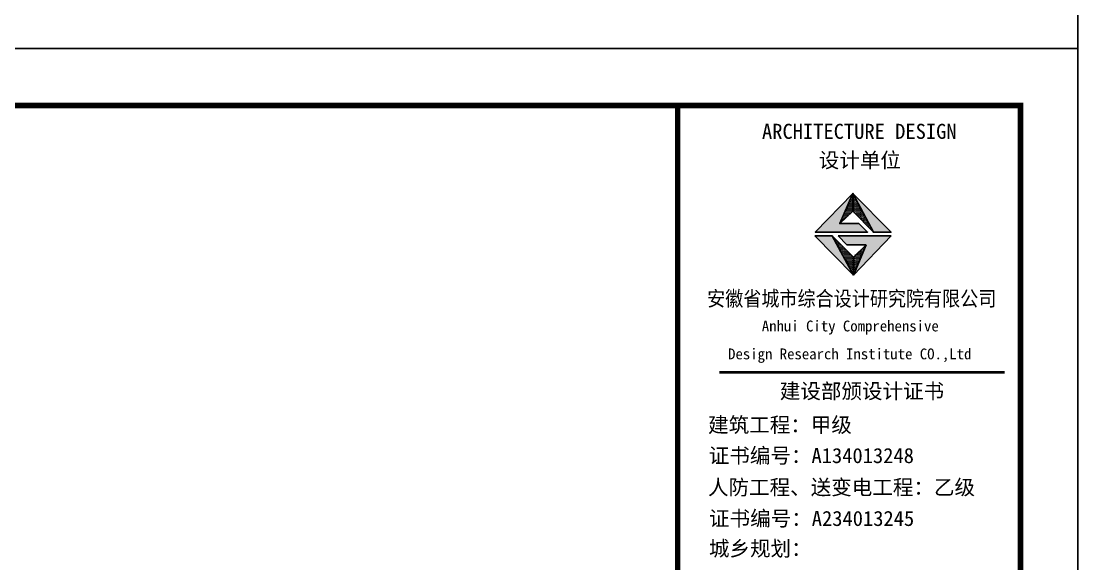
# Model space of a CAD drawing. Extents: x 921423 to 1291758, y 534425 to 1049953.
# Drawn here: x 1186308 to 1215829, y 634621 to 649779 of the extents above; entities that cross this region are included whole.
import ezdxf

# ---------------------------------------------------------------- set-up
doc = ezdxf.new("R2010")
doc.units = 0
doc.header["$LTSCALE"] = 1000
doc.header["$MEASUREMENT"] = 0
doc.layers.add('PUB_TITLE', color=4, linetype='Continuous')
doc.layers.add('图框', color=7, linetype='Continuous')
doc.styles.add('黑体', font='simhei.ttf')

# ---------------------------------------------------------------- blocks, each defined once
blk = doc.blocks.new('A$C31D40216')
at = {"layer": '图框'}
for points in [[(4320, 56910), (4662, 57702), (3677, 56690), (5048, 56690), (4820, 56910)], [(5199, 56686), (5664, 56686), (4662, 57702)], [(4121, 56588), (3666, 56588), (4675, 55563)], [(4278, 56591), (4502, 56356), (5009, 56356), (4675, 55563), (5664, 56591)]]:
    blk.add_hatch(color=1, dxfattribs=at).paths.add_polyline_path(points)
h = blk.add_hatch(dxfattribs=at)
h.set_pattern_fill('DOTS', color=256, scale=450, style=0)
h.set_pattern_definition([(0, (-3414382.68, 1349276.69), (14.0625, 28.125), [0, -28.125])])
h.paths.add_polyline_path([(4675, 55563), (4675, 56036), (4121, 56588)])
h.paths.add_polyline_path([(5009, 56356), (4675, 56036), (4675, 55563)])
h.paths.add_polyline_path([(4662, 57702), (4662, 57236), (5199, 56686)])
h.paths.add_polyline_path([(4662, 57236), (4662, 57702), (4320, 56910)])
for p, q in [((4320, 56910), (4662, 57702)), ((4662, 57702), (5199, 56686)), ((4675, 55563), (3666, 56588)), ((3666, 56588), (4121, 56588)), ((4675, 55563), (3666, 56588)), ((3666, 56588), (4121, 56588)), ((3666, 56588), (4121, 56588)), ((4675, 56036), (4121, 56588)), ((4278, 56591), (5664, 56591)), ((4502, 56356), (4278, 56591)), ((5664, 56591), (4675, 55563)), ((5009, 56356), (4502, 56356)), ((4675, 56036), (5009, 56356)), ((5009, 56356), (4675, 55563)), ((4675, 55563), (4675, 56036)), ((4675, 55563), (4675, 56036)), ((4675, 55563), (4675, 56036))]:
    blk.add_line(p, q, dxfattribs=at)
at = {"layer": '图框', "color": 1}
for p, q in [((4675, 55563), (3666, 56588)), ((4121, 56588), (4675, 55563))]:
    blk.add_line(p, q, dxfattribs=at)
at = {"layer": '图框', "color": 4}
for points, const_width in [([(74, 60000), (74, 0)], 148), ([(1167, 53016), (8637, 53016)], 74.7)]:
    blk.add_lwpolyline(points, dxfattribs=dict(at, const_width=const_width))
at = {"layer": '图框'}
for points in [[(4820, 56910), (4320, 56910), (4662, 57236), (5199, 56686), (5664, 56686), (4662, 57702), (3677, 56690), (5048, 56690), (4820, 56910)], [(4662, 57702), (4662, 57236)]]:
    blk.add_lwpolyline(points, dxfattribs=at)
at = {"layer": '图框', "color": 4, "style": '黑体'}
for s, height, p in [('ARCHITECTURE DESIGN', 394.42, (2282, 59130)), ('设计单位', 394.4, (3769, 58375)), ('Anhui City Comprehensive ', 283.86, (2278, 54088)), (' Design Research Institute CO.,Ltd', 283.86, (1202, 53357)), ('建设部颁设计证书', 394.4, (2750, 52328)), (' 建筑工程：甲级', 394.4, (603, 51444)), ('证书编号：A134013248', 394.42, (889, 50640)), ('人防工程、送变电工程：乙级', 394.42, (868, 49810)), ('证书编号：A234013245', 394.42, (896, 48994)), ('城乡规划：', 394.4, (893, 48206))]:
    blk.add_text(s, height=height, dxfattribs=at).set_placement(p)
at = {"layer": '图框', "color": 4, "style": '黑体', "width": 0.88}
blk.add_text('安徽省城市综合设计研究院有限公司', height=394.42, dxfattribs=at).set_placement((846, 54751))

msp = doc.modelspace()

# ---------------------------------------------------------------- linework, layer by layer
at = {"layer": 'PUB_TITLE'}
for points in [[(1096949, 649019), (1215829, 649019), (1215829, 716219), (1096949, 716219)], [(1096949, 581819), (1215829, 581819), (1215829, 649019), (1096949, 649019)]]:
    msp.add_lwpolyline(points, close=True, dxfattribs=at)
at = {"layer": 'PUB_TITLE', "const_width": 160}
msp.add_lwpolyline([(1100949, 583419), (1214229, 583419), (1214229, 647419), (1100949, 647419)], close=True, dxfattribs=at)

# ---------------------------------------------------------------- block references
at = {"xscale": 1.066666666666667, "yscale": 1.066666666666667, "zscale": 1.066666666666667}
msp.add_blockref('A$C31D40216', (1204570, 583419), dxfattribs=at)

doc.saveas('drawing.dxf')
